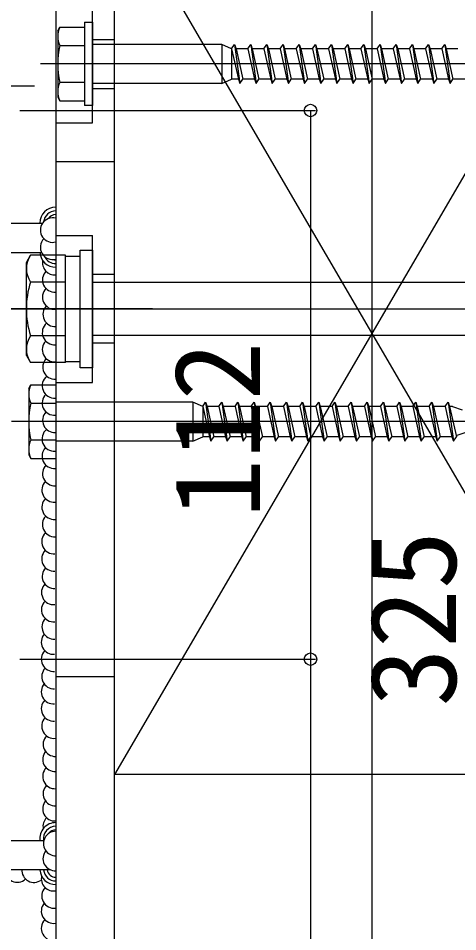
# Model space of a CAD drawing. Units: millimetres, scale not verified. Extents: x -1050 to 1050, y -1565 to 1556.
# Drawn here: x 228.3 to 318.1, y 420.4 to 606.8 of the extents above; entities that cross this region are included whole.
import ezdxf
from ezdxf.enums import TextEntityAlignment as Align

# ---------------------------------------------------------------- set-up
doc = ezdxf.new("R2010")
doc.units = ezdxf.units.MM
doc.header["$LTSCALE"] = 8
for name, color, linetype in [('0-4_YKK_12', 2, 'Continuous'), ('0-5_YKK_13', 4, 'Continuous'), ('0-6_YKK_D', 6, 'Continuous'), ('0-8_YSS_K', 3, 'Continuous')]:
    doc.layers.add(name, color=color, linetype=linetype)
doc.styles.add('ＭＳ ゴシック', font='')
doc.styles.get('ＭＳ ゴシック').set_extended_font_data('MS Gothic')

msp = doc.modelspace()

# ---------------------------------------------------------------- linework, layer by layer
at = {"layer": '0-4_YKK_12'}
for p, q in [((300.5, 1033), (300.5, 226.839)), ((335.288, 597.501), (232.888, 597.501)), ((-877.767, 593), (231.634, 593)), ((255.772, 547.501), (224.861, 547.501)), ((225, 547.501), (430.221, 547.501)), ((329.388, 524.499), (226.988, 524.499))]:
    msp.add_line(p, q, dxfattribs=at)
at = {"layer": '0-5_YKK_13'}
for p, q in [((241.9, 606.001), (241.9, 589.001)), ((241.9, 606.001), (243.5, 606.001)), ((236.4, 604.251), (236.833, 605.001)), ((236.4, 604.251), (236.4, 590.751)), ((236.833, 605.001), (241.9, 605.001)), ((243.5, 602.501), (248, 602.501)), ((236.833, 601.259), (241.9, 601.259)), ((269.9, 601.501), (243.5, 601.501)), ((269.9, 601.501), (269.9, 593.501)), ((271.9, 600.601), (269.9, 601.501)), ((271.9, 600.601), (271.9, 594.401)), ((272.5, 601.501), (273.578, 593.501)), ((275.2, 600.601), (272.8, 600.601)), ((272.8, 600.601), (274.178, 594.401)), ((275.8, 601.501), (276.878, 593.501)), ((278.5, 600.601), (276.1, 600.601)), ((276.1, 600.601), (277.478, 594.401)), ((279.1, 601.501), (280.178, 593.501)), ((281.8, 600.601), (279.4, 600.601)), ((279.4, 600.601), (280.778, 594.401)), ((282.4, 601.501), (283.478, 593.501)), ((285.1, 600.601), (282.7, 600.601)), ((282.7, 600.601), (284.078, 594.401)), ((285.7, 601.501), (286.778, 593.501)), ((288.4, 600.601), (286, 600.601)), ((286, 600.601), (287.378, 594.401)), ((288.4, 600.601), (289, 601.501)), ((289, 601.501), (289.02, 601.501)), ((289.02, 601.501), (290.098, 593.501)), ((289.02, 601.501), (289.32, 600.601)), ((291.7, 600.601), (289.32, 600.601)), ((289.32, 600.601), (290.698, 594.401)), ((292.3, 601.501), (293.378, 593.501)), ((295, 600.601), (292.6, 600.601)), ((292.6, 600.601), (293.978, 594.401)), ((295.6, 601.501), (296.678, 593.501)), ((298.3, 600.601), (295.9, 600.601)), ((295.9, 600.601), (297.278, 594.401)), ((298.9, 601.501), (299.978, 593.501)), ((301.6, 600.601), (299.2, 600.601)), ((299.2, 600.601), (300.578, 594.401)), ((302.2, 601.501), (303.278, 593.501)), ((304.9, 600.601), (302.5, 600.601)), ((302.5, 600.601), (303.878, 594.401)), ((305.5, 601.501), (306.578, 593.501)), ((308.2, 600.601), (305.8, 600.601)), ((305.8, 600.601), (307.178, 594.401)), ((308.8, 601.501), (309.878, 593.501)), ((311.5, 600.601), (309.1, 600.601)), ((309.1, 600.601), (310.478, 594.401)), ((312.1, 601.501), (313.178, 593.501)), ((314.8, 600.601), (312.4, 600.601)), ((312.4, 600.601), (313.778, 594.401)), ((315.4, 601.501), (316.478, 593.501)), ((318.1, 600.601), (315.7, 600.601)), ((315.7, 600.601), (317.078, 594.401)), ((241.9, 593.743), (236.833, 593.743)), ((269.9, 593.501), (243.5, 593.501)), ((269.9, 593.501), (271.9, 594.401)), ((273.278, 594.401), (271.9, 594.401)), ((276.578, 594.401), (274.178, 594.401)), ((279.878, 594.401), (277.478, 594.401)), ((283.178, 594.401), (280.778, 594.401)), ((286.478, 594.401), (284.078, 594.401)), ((289.778, 594.401), (287.378, 594.401)), ((290.078, 593.501), (290.098, 593.501)), ((290.098, 593.501), (290.698, 594.401)), ((293.078, 594.401), (290.698, 594.401)), ((296.378, 594.401), (293.978, 594.401)), ((299.678, 594.401), (297.278, 594.401)), ((302.978, 594.401), (300.578, 594.401)), ((306.278, 594.401), (303.878, 594.401)), ((309.578, 594.401), (307.178, 594.401)), ((312.878, 594.401), (310.478, 594.401)), ((316.178, 594.401), (313.778, 594.401)), ((319.478, 594.401), (317.078, 594.401)), ((243.5, 592.501), (248, 592.501)), ((236.4, 590.751), (236.833, 590.001)), ((236.833, 590.001), (241.9, 590.001)), ((248, 577.501), (236, 577.501)), ((170, 565.001), (233.313, 565.001)), ((236, 562.501), (243.5, 562.501)), ((243.5, 532.501), (243.5, 562.501)), ((170, 559.001), (233.111, 559.001)), ((230, 557.001), (230.849, 558.471)), ((236, 558.471), (230.849, 558.471)), ((238, 558.471), (236, 558.471)), ((238, 536.531), (238, 558.471)), ((238, 536.751), (238, 558.251)), ((238, 558.251), (241, 558.251)), ((230, 538.001), (230, 557.001)), ((248, 554.501), (243.5, 554.501)), ((236, 552.986), (230.849, 552.986)), ((238, 552.986), (236, 552.986)), ((358, 552.901), (243.5, 552.901)), ((236, 542.016), (230.849, 542.016)), ((238, 542.016), (236, 542.016)), ((358, 542.101), (243.5, 542.101)), ((248, 540.501), (243.5, 540.501)), ((230, 538.001), (230.849, 536.531)), ((236, 536.531), (230.849, 536.531)), ((238, 536.531), (236, 536.531)), ((238, 536.751), (241, 536.751)), ((230.5, 531.249), (230.933, 531.999)), ((230.933, 531.999), (236, 531.999)), ((236, 532.501), (243.5, 532.501)), ((236, 531.999), (236, 516.999)), ((230.5, 531.249), (230.5, 517.749)), ((230.933, 528.257), (236, 528.257)), ((264, 528.499), (236, 528.499)), ((264, 528.499), (264, 520.499)), ((266, 527.599), (264, 528.499)), ((266.6, 528.499), (267.678, 520.499)), ((269.9, 528.499), (270.978, 520.499)), ((273.2, 528.499), (274.278, 520.499)), ((276.5, 528.499), (277.578, 520.499)), ((279.8, 528.499), (280.878, 520.499)), ((282.5, 527.599), (283.1, 528.499)), ((283.1, 528.499), (283.12, 528.499)), ((283.12, 528.499), (284.198, 520.499)), ((283.12, 528.499), (283.42, 527.599)), ((286.4, 528.499), (287.478, 520.499)), ((289.7, 528.499), (290.778, 520.499)), ((293, 528.499), (294.078, 520.499)), ((296.3, 528.499), (297.378, 520.499)), ((299.6, 528.499), (300.678, 520.499)), ((302.9, 528.499), (303.978, 520.499)), ((306.2, 528.499), (307.278, 520.499)), ((309.5, 528.499), (310.578, 520.499)), ((312.8, 528.499), (313.878, 520.499)), ((316.1, 528.499), (317.178, 520.499)), ((266, 527.599), (266, 521.399)), ((269.3, 527.599), (266.9, 527.599)), ((266.9, 527.599), (268.278, 521.399)), ((272.6, 527.599), (270.2, 527.599)), ((270.2, 527.599), (271.578, 521.399)), ((275.9, 527.599), (273.5, 527.599)), ((273.5, 527.599), (274.878, 521.399)), ((279.2, 527.599), (276.8, 527.599)), ((276.8, 527.599), (278.178, 521.399)), ((282.5, 527.599), (280.1, 527.599)), ((280.1, 527.599), (281.478, 521.399)), ((285.8, 527.599), (283.42, 527.599)), ((283.42, 527.599), (284.798, 521.399)), ((289.1, 527.599), (286.7, 527.599)), ((286.7, 527.599), (288.078, 521.399)), ((292.4, 527.599), (290, 527.599)), ((290, 527.599), (291.378, 521.399)), ((295.7, 527.599), (293.3, 527.599)), ((293.3, 527.599), (294.678, 521.399)), ((299, 527.599), (296.6, 527.599)), ((296.6, 527.599), (297.978, 521.399)), ((302.3, 527.599), (299.9, 527.599)), ((299.9, 527.599), (301.278, 521.399)), ((305.6, 527.599), (303.2, 527.599)), ((303.2, 527.599), (304.578, 521.399)), ((308.9, 527.599), (306.5, 527.599)), ((306.5, 527.599), (307.878, 521.399)), ((312.2, 527.599), (309.8, 527.599)), ((309.8, 527.599), (311.178, 521.399)), ((315.5, 527.599), (313.1, 527.599)), ((313.1, 527.599), (314.478, 521.399)), ((316.997, 527.599), (316.4, 527.599)), ((316.4, 527.599), (317.778, 521.399)), ((316.997, 527.599), (318.949, 526.927)), ((317.722, 521.649), (319.952, 522.417)), ((236, 520.741), (230.933, 520.741)), ((264, 520.499), (236, 520.499)), ((264, 520.499), (266, 521.399)), ((267.378, 521.399), (266, 521.399)), ((270.678, 521.399), (268.278, 521.399)), ((273.978, 521.399), (271.578, 521.399)), ((277.278, 521.399), (274.878, 521.399)), ((280.578, 521.399), (278.178, 521.399)), ((283.878, 521.399), (281.478, 521.399)), ((284.178, 520.499), (284.198, 520.499)), ((284.198, 520.499), (284.798, 521.399)), ((287.178, 521.399), (284.798, 521.399)), ((290.478, 521.399), (288.078, 521.399)), ((293.778, 521.399), (291.378, 521.399)), ((297.078, 521.399), (294.678, 521.399)), ((300.378, 521.399), (297.978, 521.399)), ((303.678, 521.399), (301.278, 521.399)), ((306.978, 521.399), (304.578, 521.399)), ((310.278, 521.399), (307.878, 521.399)), ((313.578, 521.399), (311.178, 521.399)), ((316.878, 521.399), (314.478, 521.399)), ((230.5, 517.749), (230.933, 516.999)), ((230.933, 516.999), (236, 516.999)), ((236, 472.501), (248, 472.501)), ((-252, 439.001), (233.57, 439.001)), ((234.937, 433.001), (-252, 433.001))]:
    msp.add_line(p, q, dxfattribs=at)
for points in [[(248, 367.501), (248, 617.501), (236, 617.501), (236, 367.501)], [(243.5, 559.501), (243.5, 535.501), (241, 535.501), (241, 559.501)]]:
    msp.add_lwpolyline(points, close=True, dxfattribs=at)
for points in [[(236, 585.501), (243.5, 585.501), (243.5, 609.501)], [(243.5, 606.001), (243.5, 589.001), (241.9, 589.001)], [(271.9, 600.601), (272.5, 601.501), (272.8, 600.601)], [(271.9, 600.601), (273.278, 594.401), (273.578, 593.501), (274.178, 594.401)], [(275.2, 600.601), (275.8, 601.501), (276.1, 600.601)], [(275.2, 600.601), (276.578, 594.401), (276.878, 593.501), (277.478, 594.401)], [(278.5, 600.601), (279.1, 601.501), (279.4, 600.601)], [(278.5, 600.601), (279.878, 594.401), (280.178, 593.501), (280.778, 594.401)], [(281.8, 600.601), (282.4, 601.501), (282.7, 600.601)], [(281.8, 600.601), (283.178, 594.401), (283.478, 593.501), (284.078, 594.401)], [(285.1, 600.601), (285.7, 601.501), (286, 600.601)], [(285.1, 600.601), (286.478, 594.401), (286.778, 593.501), (287.378, 594.401)], [(288.4, 600.601), (289.778, 594.401), (290.078, 593.501)], [(291.7, 600.601), (292.3, 601.501), (292.6, 600.601)], [(291.7, 600.601), (293.078, 594.401), (293.378, 593.501), (293.978, 594.401)], [(295, 600.601), (295.6, 601.501), (295.9, 600.601)], [(295, 600.601), (296.378, 594.401), (296.678, 593.501), (297.278, 594.401)], [(298.3, 600.601), (298.9, 601.501), (299.2, 600.601)], [(298.3, 600.601), (299.678, 594.401), (299.978, 593.501), (300.578, 594.401)], [(301.6, 600.601), (302.2, 601.501), (302.5, 600.601)], [(301.6, 600.601), (302.978, 594.401), (303.278, 593.501), (303.878, 594.401)], [(304.9, 600.601), (305.5, 601.501), (305.8, 600.601)], [(304.9, 600.601), (306.278, 594.401), (306.578, 593.501), (307.178, 594.401)], [(308.2, 600.601), (308.8, 601.501), (309.1, 600.601)], [(308.2, 600.601), (309.578, 594.401), (309.878, 593.501), (310.478, 594.401)], [(311.5, 600.601), (312.1, 601.501), (312.4, 600.601)], [(311.5, 600.601), (312.878, 594.401), (313.178, 593.501), (313.778, 594.401)], [(314.8, 600.601), (315.4, 601.501), (315.7, 600.601)], [(314.8, 600.601), (316.178, 594.401), (316.478, 593.501), (317.078, 594.401)], [(266, 527.599), (266.6, 528.499), (266.9, 527.599)], [(269.3, 527.599), (269.9, 528.499), (270.2, 527.599)], [(272.6, 527.599), (273.2, 528.499), (273.5, 527.599)], [(275.9, 527.599), (276.5, 528.499), (276.8, 527.599)], [(279.2, 527.599), (279.8, 528.499), (280.1, 527.599)], [(285.8, 527.599), (286.4, 528.499), (286.7, 527.599)], [(289.1, 527.599), (289.7, 528.499), (290, 527.599)], [(292.4, 527.599), (293, 528.499), (293.3, 527.599)], [(295.7, 527.599), (296.3, 528.499), (296.6, 527.599)], [(299, 527.599), (299.6, 528.499), (299.9, 527.599)], [(302.3, 527.599), (302.9, 528.499), (303.2, 527.599)], [(305.6, 527.599), (306.2, 528.499), (306.5, 527.599)], [(308.9, 527.599), (309.5, 528.499), (309.8, 527.599)], [(312.2, 527.599), (312.8, 528.499), (313.1, 527.599)], [(315.5, 527.599), (316.1, 528.499), (316.4, 527.599)], [(266, 527.599), (267.378, 521.399), (267.678, 520.499), (268.278, 521.399)], [(269.3, 527.599), (270.678, 521.399), (270.978, 520.499), (271.578, 521.399)], [(272.6, 527.599), (273.978, 521.399), (274.278, 520.499), (274.878, 521.399)], [(275.9, 527.599), (277.278, 521.399), (277.578, 520.499), (278.178, 521.399)], [(279.2, 527.599), (280.578, 521.399), (280.878, 520.499), (281.478, 521.399)], [(282.5, 527.599), (283.878, 521.399), (284.178, 520.499)], [(285.8, 527.599), (287.178, 521.399), (287.478, 520.499), (288.078, 521.399)], [(289.1, 527.599), (290.478, 521.399), (290.778, 520.499), (291.378, 521.399)], [(292.4, 527.599), (293.778, 521.399), (294.078, 520.499), (294.678, 521.399)], [(295.7, 527.599), (297.078, 521.399), (297.378, 520.499), (297.978, 521.399)], [(299, 527.599), (300.378, 521.399), (300.678, 520.499), (301.278, 521.399)], [(302.3, 527.599), (303.678, 521.399), (303.978, 520.499), (304.578, 521.399)], [(305.6, 527.599), (306.978, 521.399), (307.278, 520.499), (307.878, 521.399)], [(308.9, 527.599), (310.278, 521.399), (310.578, 520.499), (311.178, 521.399)], [(312.2, 527.599), (313.578, 521.399), (313.878, 520.499), (314.478, 521.399)], [(315.5, 527.599), (316.878, 521.399), (317.178, 520.499), (317.778, 521.399)]]:
    msp.add_lwpolyline(points, dxfattribs=at)
for centre, radius, start, end in [((240.658, 603.13), 4.258, 153.93616, 206.06384), ((252.927, 597.501), 16.527, 166.85543, 193.14457), ((240.658, 591.872), 4.258, 153.93616, 206.06384), ((236, 565.001), 3.25, 90, 180), ((236, 565.001), 2.5, 90, 174.2054), ((235.371, 563.581), 2.5, 75.42808, 284.57192), ((236, 565.001), 1.75, 90, 147.90731), ((235.371, 560.069), 2.5, 135.37788, 284.57192), ((234.856, 555.728), 4.856, 145.61575, 214.38425), ((236, 559.25), 3.25, 184.40001, 270), ((236, 559.25), 2.5, 205.62553, 270), ((236, 559.25), 1.75, 253.50584, 270), ((235.784, 556.94), 2.5, 169.35819, 274.96405), ((235.784, 553.428), 2.5, 135.38013, 274.96405), ((248.151, 547.501), 18.151, 162.41205, 197.58795), ((235.784, 549.916), 2.5, 135.37788, 274.96405), ((235.882, 546.379), 2.5, 136.55193, 272.69635), ((235.755, 542.686), 2.5, 130.37383, 274.96405), ((234.856, 539.274), 4.856, 145.61575, 214.38425), ((235.755, 539.174), 2.5, 135.37788, 274.96405), ((235.854, 535.637), 2.5, 136.55193, 272.69635), ((235.727, 531.802), 2.5, 127.98915, 274.96405), ((234.758, 530.128), 4.258, 153.93616, 206.06384), ((235.727, 528.29), 2.5, 135.37788, 274.96405), ((247.027, 524.499), 16.527, 166.85543, 193.14457), ((235.825, 524.753), 2.5, 136.55193, 272.69635), ((235.698, 520.951), 2.5, 128.5381, 274.96405), ((234.758, 518.87), 4.258, 153.93616, 206.06384), ((235.698, 517.439), 2.5, 135.37788, 274.96405), ((235.797, 513.902), 2.5, 136.55193, 272.69635), ((235.67, 510.545), 2.5, 135.62065, 274.96405), ((235.67, 507.033), 2.5, 135.37788, 274.96405), ((235.768, 503.496), 2.5, 136.55193, 272.69635), ((235.63, 499.987), 2.5, 133.13459, 274.96405), ((235.63, 496.475), 2.5, 135.37788, 274.96405), ((235.729, 492.938), 2.5, 136.55193, 272.69635), ((235.59, 489.637), 2.5, 136.24486, 274.96405), ((235.59, 486.125), 2.5, 135.37788, 274.96405), ((235.689, 482.588), 2.5, 136.55193, 272.69635), ((235.551, 479.508), 2.5, 139.35747, 274.96405), ((235.551, 475.996), 2.5, 135.37788, 274.96405), ((235.649, 472.459), 2.5, 136.55193, 272.69635), ((235.551, 469.384), 2.5, 139.35747, 274.96405), ((235.551, 465.872), 2.5, 135.37788, 274.96405), ((235.649, 462.335), 2.5, 136.55193, 278.06417), ((235.93, 458.659), 2.5, 136.55193, 271.61222), ((235.831, 455.584), 2.5, 139.35747, 273.87745), ((235.831, 452.072), 2.5, 135.37788, 273.87745), ((235.93, 448.553), 2.5, 136.55193, 271.61222), ((235.831, 445.478), 2.5, 139.35747, 273.87745), ((236, 439.406), 3.25, 90, 187.16972), ((235.894, 441.904), 2.5, 135.37788, 191.34559), ((236, 439.406), 2.5, 90, 189.33761), ((235.993, 438.385), 2.5, 89.83441, 271.61222), ((236, 439.406), 1.75, 90, 142.73775), ((235.894, 435.31), 2.5, 139.35747, 273.87745), ((228.131, 432.978), 2.5, 177.57914, 313.01563), ((231.577, 432.945), 2.5, 176.82308, 306.51686), ((236, 433.25), 3.25, 184.40001, 270), ((236, 433.25), 2.5, 185.72391, 270), ((236, 433.25), 1.75, 188.19129, 270), ((235.551, 431.2), 2.5, 167.13563, 280.35635), ((235.649, 427.663), 2.5, 136.55193, 278.06417), ((235.551, 424.589), 2.5, 139.35747, 280.35635), ((235.551, 421.076), 2.5, 135.37788, 280.35635)]:
    msp.add_arc(centre, radius, start, end, dxfattribs=at)
at = {"layer": '0-6_YKK_D'}
for p, q in [((228.7, 587.999), (289, 587.999)), ((288, 587.999), (288, 475.999)), ((228.7, 475.999), (289, 475.999)), ((228.7, 475.999), (289, 475.999)), ((288, 475.999), (288, 330.001))]:
    msp.add_line(p, q, dxfattribs=at)
for centre in [(288, 587.999), (288, 475.999), (288, 475.999)]:
    msp.add_circle(centre, 1.275, dxfattribs=at)
at = {"layer": '0-8_YSS_K'}
for p, q in [((248, 226.839), (248, 1033)), ((353, 632.501), (248, 452.501)), ((248, 632.501), (353, 452.501))]:
    msp.add_line(p, q, dxfattribs=at)
msp.add_lwpolyline([(248, 452.501), (248, 632.501), (353, 632.501), (353, 452.501)], close=True, dxfattribs=at)

# ---------------------------------------------------------------- texts
at = {"layer": '0-6_YKK_D', "style": 'ＭＳ ゴシック'}
for s, p in [('112', (283, 504.863)), ('325', (323, 466.319))]:
    msp.add_text(s, height=17.6, rotation=90, dxfattribs=at).set_placement(p, align=Align.BOTTOM_LEFT)

doc.saveas('drawing.dxf')
